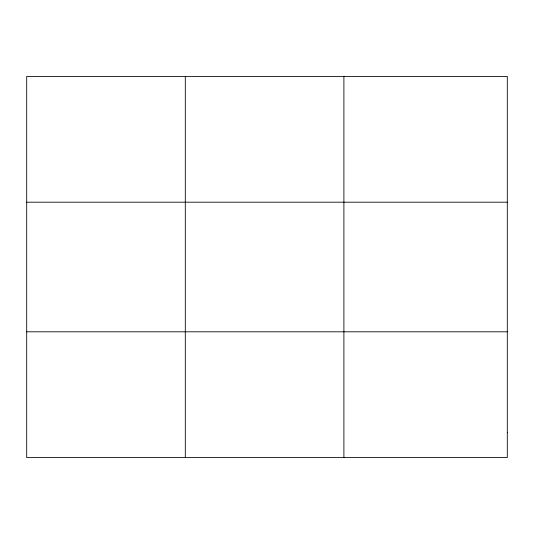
<?xml version="1.0" encoding="UTF-8"?>
<svg xmlns="http://www.w3.org/2000/svg" width="534" height="534" viewBox="0 0 534 534"><rect width="100%" height="100%" fill="white"/><g stroke="black" fill="none" stroke-linecap="round" stroke-linejoin="round"><path stroke-width="0.8" d="M185.298 457.605L185.298 76.395M343.896 457.605L343.896 76.395M26.7 202.192L507.3 202.192M26.7 331.808L507.3 331.808M507.3 432.44L507.3 457.605L26.7 457.605L26.7 76.395L507.3 76.395L507.3 432.44"/></g></svg>
